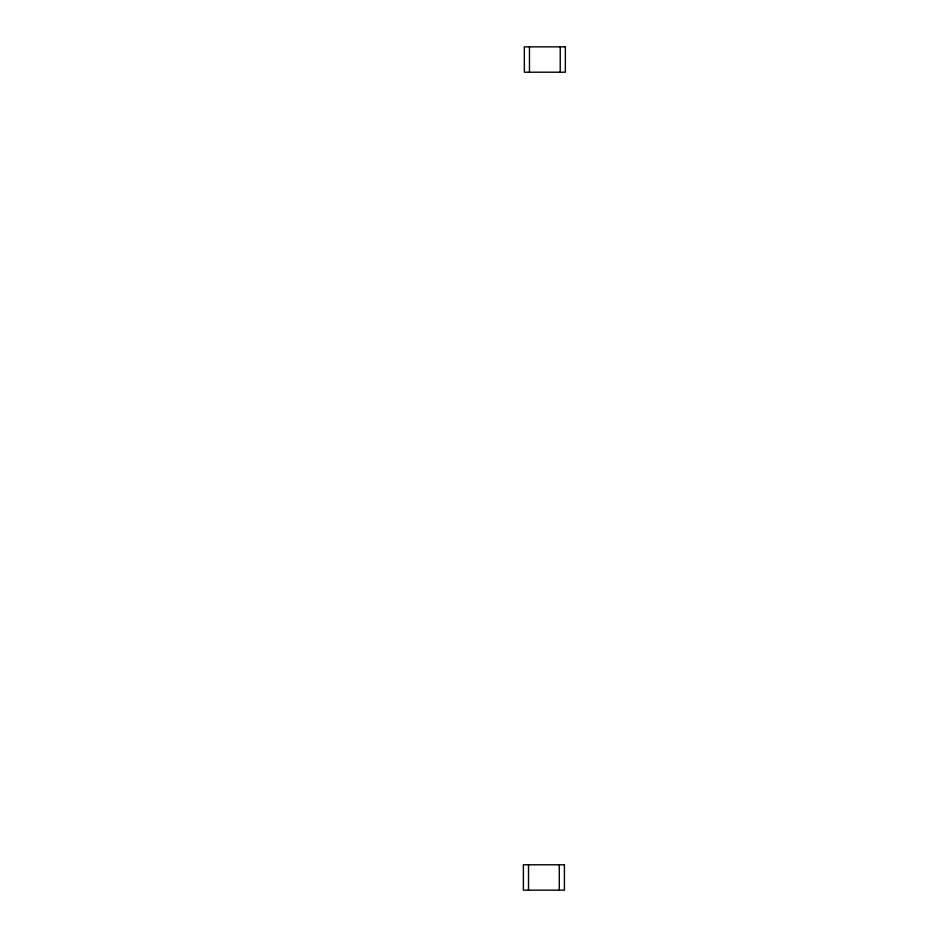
<?xml version="1.0" encoding="UTF-8"?>
<svg xmlns="http://www.w3.org/2000/svg" width="937" height="937" viewBox="0 0 937 937"><rect width="100%" height="100%" fill="white"/><g stroke="black" fill="none" stroke-linecap="round" stroke-linejoin="round"><path stroke-width="1.41" d="M560.232 46.85L560.232 72.208M559.284 864.792L559.284 890.15M529.464 46.85L529.464 72.208M528.515 864.792L528.515 890.15M565.362 46.85L524.333 46.85L524.333 72.208L565.362 72.208L565.362 46.85M564.414 864.792L523.385 864.792L523.385 890.15L564.414 890.15L564.414 864.792"/></g></svg>
